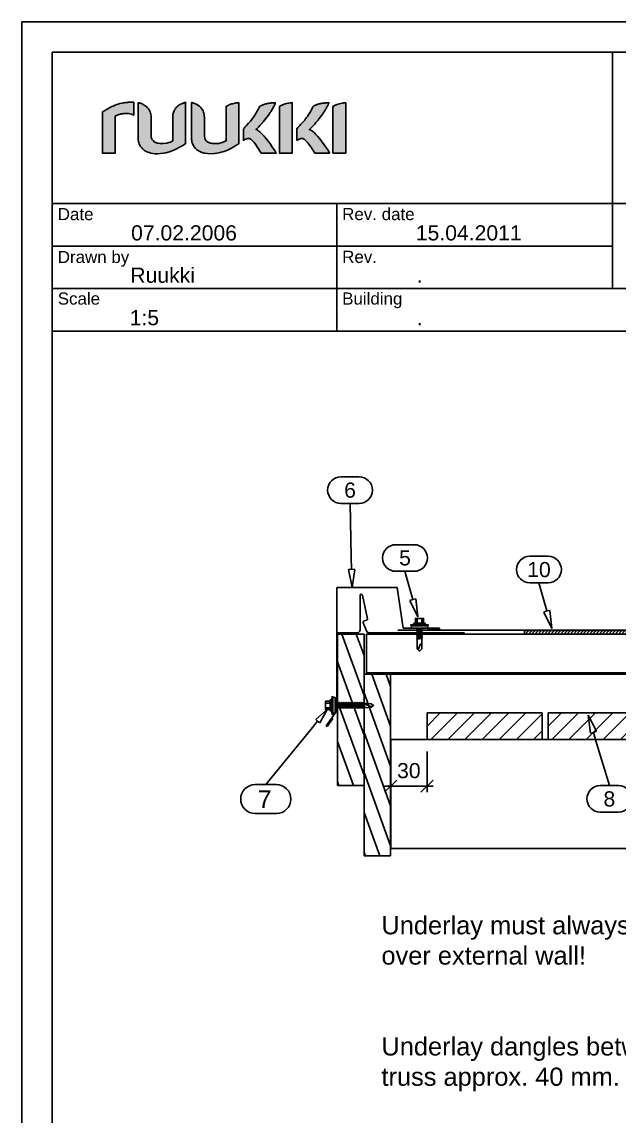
# Model space of a CAD drawing. Extents: x 2509 to 12199, y -2580 to 855.
# Drawn here: x 7144 to 7637, y -333 to 570 of the extents above; entities that cross this region are included whole.
import ezdxf
from ezdxf.enums import TextEntityAlignment as Align

# ---------------------------------------------------------------- set-up
doc = ezdxf.new("R2010")
doc.units = 0
doc.header["$LTSCALE"] = 50
doc.header["$PDSIZE"] = 50
doc.layers.add('RUUKKI', color=7, linetype='CONTINUOUS')
doc.styles.add('arial', font='ARIAL.TTF')

# ---------------------------------------------------------------- blocks, each defined once
blk = doc.blocks.new('A$C2863589B')
at = {"layer": 'RUUKKI', "color": 2}
for p, q in [((-374, 34), (-374, 12)), ((-279, 34), (-374, 34)), ((-279, 12), (-279, 34)), ((-374, 12), (-279, 12))]:
    blk.add_line(p, q, dxfattribs=at)
at = {"layer": 'RUUKKI', "color": 1}
for p, q in [((-374, 23.1), (-363.1, 34)), ((-370.96, 12), (-348.96, 34)), ((-356.82, 12), (-334.82, 34)), ((-342.68, 12), (-320.68, 34)), ((-328.54, 12), (-306.54, 34)), ((-314.39, 12), (-292.39, 34)), ((-300.25, 12), (-279, 33.25)), ((-286.11, 12), (-279, 19.11))]:
    blk.add_line(p, q, dxfattribs=at)
blk = doc.blocks.new('A$C50F448DC')
at = {"layer": 'RUUKKI', "color": 2}
for p, q in [((-394.52, 200.59), (-394.52, 350.59)), ((-394.52, 350.59), (-372.52, 350.59)), ((-372.52, 350.59), (-372.52, 200.59)), ((-372.52, 200.59), (-394.52, 200.59))]:
    blk.add_line(p, q, dxfattribs=at)
at = {"layer": 'RUUKKI', "color": 1}
for p, q in [((-372.52, 307.61), (-388.16, 350.59)), ((-372.52, 340.51), (-376.19, 350.59)), ((-372.52, 274.72), (-394.52, 335.17)), ((-372.52, 241.83), (-394.52, 302.27)), ((-372.52, 208.94), (-394.52, 269.38)), ((-381.45, 200.59), (-394.52, 236.49)), ((-393.42, 200.59), (-394.52, 203.6))]:
    blk.add_line(p, q, dxfattribs=at)
blk = doc.blocks.new('A$C1FF12DC2')
at = {"layer": 'RUUKKI', "color": 2}
for p, q in [((-22, 98), (-22, 223)), ((-22, 223), (0, 223)), ((0, 223), (0, 98)), ((0, 98), (-22, 98))]:
    blk.add_line(p, q, dxfattribs=at)
at = {"layer": 'RUUKKI', "color": 1}
for p, q in [((0, 172.49), (-18.39, 223)), ((0, 205.38), (-6.41, 223)), ((0, 139.59), (-22, 200.04)), ((0, 106.7), (-22, 167.14)), ((-8.81, 98), (-22, 134.25)), ((-20.78, 98), (-22, 101.36))]:
    blk.add_line(p, q, dxfattribs=at)
blk = doc.blocks.new('A$C33C103BB')
at = {"layer": 'RUUKKI', "color": 1}
for p, q in [((-49.14, 169.72), (-48.37, 175.05)), ((-49.9, 169.72), (-53.71, 169.72)), ((-49.9, 165.91), (-53.71, 165.91)), ((-48.37, 160.58), (-49.14, 165.91)), ((-45.55, 169.72), (-45.71, 169.72)), ((-45.02, 165.91), (-45.71, 165.91)), ((-43.5, 165.91), (-44.26, 165.91)), ((-41.97, 165.91), (-42.74, 165.91)), ((-40.45, 165.91), (-41.21, 165.91)), ((-38.93, 165.91), (-39.69, 165.91)), ((-35.88, 165.91), (-36.64, 165.91)), ((-34.35, 165.91), (-35.12, 165.91)), ((-24.22, 169.72), (-24.98, 169.72)), ((-23.69, 165.91), (-24.45, 165.91))]:
    blk.add_line(p, q, dxfattribs=at)
for points in [[(-49.14, 163.24), (-49.9, 163.24), (-49.9, 172.39), (-49.14, 172.39)], [(-47.61, 160.58), (-48.37, 160.58), (-48.37, 175.05), (-47.61, 175.05)], [(-45.71, 161.34), (-47.61, 161.34), (-47.61, 174.29), (-45.71, 174.29)], [(-49.9, 164.39), (-53.71, 164.39), (-53.71, 171.24), (-49.9, 171.24)], [(-44.56, 165.45), (-45.02, 165.91), (-45.55, 169.72), (-45.25, 170.25), (-44.79, 169.72), (-44.26, 165.91)], [(-43.04, 165.45), (-43.5, 165.91), (-44.03, 169.72), (-43.73, 170.25), (-43.27, 169.72), (-42.74, 165.91)], [(-41.52, 165.45), (-41.97, 165.91), (-42.51, 169.72), (-42.2, 170.25), (-41.74, 169.72), (-41.21, 165.91)], [(-39.99, 165.45), (-40.45, 165.91), (-40.98, 169.72), (-40.68, 170.25), (-40.22, 169.72), (-39.69, 165.91)], [(-38.47, 165.45), (-38.93, 165.91), (-39.46, 169.72), (-39.15, 170.25), (-38.7, 169.72), (-38.16, 165.91)], [(-36.94, 165.45), (-37.4, 165.91), (-37.94, 169.72), (-37.63, 170.25), (-37.17, 169.72), (-36.64, 165.91)], [(-35.42, 165.45), (-35.88, 165.91), (-36.41, 169.72), (-36.11, 170.25), (-35.65, 169.72), (-35.12, 165.91)], [(-33.9, 165.45), (-34.35, 165.91), (-34.89, 169.72), (-34.58, 170.25), (-34.13, 169.72), (-33.59, 165.91)], [(-32.37, 165.45), (-32.83, 165.91), (-33.36, 169.72), (-33.06, 170.25), (-32.6, 169.72), (-32.07, 165.91)], [(-30.85, 165.45), (-31.31, 165.91), (-31.84, 169.72), (-31.54, 170.25), (-31.08, 169.72), (-30.54, 165.91)], [(-29.33, 165.45), (-29.78, 165.91), (-30.32, 169.72), (-30.01, 170.25), (-29.55, 169.72), (-29.02, 165.91)], [(-27.8, 165.45), (-28.26, 165.91), (-28.79, 169.72), (-28.49, 170.25), (-28.03, 169.72), (-27.5, 165.91)], [(-26.28, 165.45), (-26.74, 165.91), (-27.27, 169.72), (-26.96, 170.25), (-26.51, 169.72), (-25.97, 165.91)], [(-24.75, 165.45), (-25.21, 165.91), (-25.74, 169.72), (-25.44, 170.25), (-24.98, 169.72), (-24.45, 165.91)], [(-23.23, 165.45), (-23.69, 165.91), (-24.22, 169.72), (-23.92, 170.25), (-23.46, 169.72), (-22.93, 165.91)], [(-21.71, 165.45), (-22.16, 165.91), (-22.7, 169.72), (-22.39, 170.25), (-21.94, 169.72), (-21.4, 165.91)]]:
    blk.add_lwpolyline(points, close=True, dxfattribs=at)
for points in [[(-44.03, 169.72), (-44.79, 169.72)], [(-42.51, 169.72), (-43.27, 169.72)], [(-40.98, 169.72), (-41.74, 169.72)], [(-39.46, 169.72), (-40.22, 169.72)], [(-37.94, 169.72), (-38.7, 169.72)], [(-38.16, 165.91), (-37.4, 165.91)], [(-36.41, 169.72), (-37.17, 169.72)], [(-34.89, 169.72), (-35.65, 169.72)], [(-33.36, 169.72), (-34.13, 169.72)], [(-33.59, 165.91), (-32.83, 165.91)], [(-31.84, 169.72), (-32.6, 169.72)], [(-32.07, 165.91), (-31.31, 165.91)], [(-30.32, 169.72), (-31.08, 169.72)], [(-30.54, 165.91), (-29.78, 165.91)], [(-28.79, 169.72), (-29.55, 169.72)], [(-29.02, 165.91), (-28.26, 165.91)], [(-27.27, 169.72), (-28.03, 169.72)], [(-27.5, 165.91), (-26.74, 165.91)], [(-25.74, 169.72), (-26.51, 169.72)], [(-25.97, 165.91), (-25.21, 165.91)], [(-22.7, 169.72), (-23.46, 169.72)], [(-22.93, 165.91), (-22.16, 165.91)], [(-21.4, 165.91), (-16.04, 166.41), (-14.14, 167.82), (-16.04, 169.22), (-21.94, 169.72)], [(-18.71, 169.45), (-20.61, 169.07), (-19.7, 168), (-15.74, 167.05), (-15.94, 166.51)]]:
    blk.add_lwpolyline(points, dxfattribs=at)
blk = doc.blocks.new('A$C4716301C')
at = {"layer": 'RUUKKI', "color": 6}
for p, q in [((0, -32), (0, -65.5)), ((-35, -65.5), (-25, -55.5)), ((-35, -60.5), (5, -60.5)), ((-5, -65.5), (5, -55.5))]:
    blk.add_line(p, q, dxfattribs=at)
blk = doc.blocks.new('ruukki_dwg')
at = {"layer": 'RUUKKI'}
for points in [[(-27.9, 99.7), (-27.9, 57.3), (-14.6, 57.3), (-14.6, 95.4), (-14, 95.7), (-13.7, 95.9), (-13.4, 96), (-13.1, 96.2), (-12.8, 96.3), (-12.5, 96.4), (-12.1, 96.6), (-11.5, 96.8), (-11.1, 96.9), (-10.8, 97), (-10.4, 97.1), (-10.1, 97.2), (-9.8, 97.3), (-9.1, 97.5), (-8.4, 97.6), (-7.4, 97.8), (-6.7, 97.9), (-5.8, 98.1), (-4.9, 98.1), (-3.3, 98.1), (-1.1, 98), (0.3, 97.8), (2.3, 97.3), (3.8, 96.6), (4.2, 96.4), (4.3, 96.4), (4.4, 96.4), (4.4, 96.4), (4.4, 109.6), (4.2, 109.7), (3.9, 109.7), (3.7, 109.7), (2.4, 109.7), (1.3, 109.7), (0.1, 109.7), (-1, 109.6), (-2.1, 109.5), (-3.6, 109.4), (-5.1, 109.2), (-6.5, 109), (-7.8, 108.8), (-9.9, 108.3), (-11.5, 107.8), (-13, 107.3), (-14.2, 106.9), (-15.4, 106.4), (-16.9, 105.7), (-18.1, 105.2), (-19.4, 104.5), (-23, 102.6), (-25.5, 101.1), (-26.5, 100.5), (-27.3, 100), (-27.6, 99.9), (-27.9, 99.7)], [(9.1, 109.3), (9.1, 72.2), (9.1, 70.8), (9.3, 69.4), (9.6, 68.1), (10, 66.9), (10.3, 66.1), (10.7, 65.4), (11.1, 64.6), (11.8, 63.6), (12.3, 63), (13.4, 61.8), (14.3, 61), (15.6, 60.1), (16.6, 59.4), (18.1, 58.7), (18.9, 58.3), (20.4, 57.8), (22.1, 57.3), (24.2, 56.9), (26.3, 56.7), (29.3, 56.7), (32, 56.9), (35, 57.2), (37.3, 57.6), (41.4, 58.6), (45.8, 60.2), (49.1, 61.9), (51.7, 63.3), (53, 64), (54.8, 65.1), (56, 65.8), (56.9, 66.4), (57.6, 66.9), (57.8, 67), (57.8, 88.2), (57.8, 109.5), (57.1, 109.3), (56.5, 109.1), (55.8, 108.9), (55.5, 108.8), (54.8, 108.6), (53.9, 108.2), (52.7, 107.7), (51.6, 107), (50.5, 106.3), (49.9, 105.9), (49.2, 105.2), (48.7, 104.8), (48.1, 104.1), (47.6, 103.6), (47.2, 103.1), (46.9, 102.5), (46.5, 102), (46.3, 101.7), (45.9, 100.8), (45.3, 99.2), (45, 98.2), (44.8, 97.1), (44.6, 96), (44.6, 95.3), (44.6, 94.5), (44.6, 69.8), (43.4, 69.2), (42.1, 68.7), (40.4, 68.1), (38.4, 67.6), (34.6, 67.1), (33.3, 67.1), (31.3, 67.2), (29.8, 67.4), (28.7, 67.6), (27.7, 67.9), (26.7, 68.3), (25.4, 69), (24.6, 69.8), (23.7, 70.9), (23.2, 71.7), (22.8, 72.7), (22.5, 73.7), (22.4, 74.3), (22.3, 74.9), (22.3, 75.6), (22.3, 76.2), (22.3, 76.6), (22.3, 94.3), (22.2, 95.5), (22, 97.3), (21.7, 98.4), (21.3, 99.7), (20.6, 101.2), (19.6, 102.9), (19, 103.7), (18.6, 104.1), (17.9, 104.9), (16.9, 105.7), (16.4, 106.1), (15.3, 106.8), (14.1, 107.5), (13.2, 107.9), (12.3, 108.3), (11.4, 108.7), (10.7, 108.9), (10.1, 109.1), (9.7, 109.1), (9.4, 109.2), (9.1, 109.3)], [(64, 109.5), (64, 72.2), (64, 71.3), (64.1, 70.3), (64.4, 68.5), (64.8, 67.3), (65.2, 66.1), (65.8, 65), (66.7, 63.6), (67.7, 62.4), (69.2, 61), (71.2, 59.6), (73.8, 58.3), (77, 57.3), (80.3, 56.8), (83.6, 56.7), (87.5, 56.9), (89.9, 57.2), (92.2, 57.6), (94.3, 58.1), (95.9, 58.5), (97.4, 59), (101, 60.4), (104.3, 62), (107.6, 63.8), (110.6, 65.7), (112.6, 67), (112.6, 109.2), (112.2, 109.2), (111.7, 109.1), (111.2, 109.1), (110.8, 109.1), (110.1, 109), (109.1, 108.8), (108.6, 108.7), (108.1, 108.6), (106.5, 108.2), (105.8, 108.1), (105.1, 107.9), (104.5, 107.7), (104.2, 107.6), (104, 107.5), (103.4, 107.3), (103.1, 107.2), (102.6, 107), (102.2, 106.8), (101.7, 106.6), (100.8, 106.1), (100.3, 105.8), (100, 105.6), (99.7, 105.5), (99.5, 105.3), (99.5, 69.8), (98.9, 69.5), (98, 69.1), (97.3, 68.8), (96.3, 68.4), (95.6, 68.2), (94.6, 67.9), (92.9, 67.5), (91.9, 67.3), (90.7, 67.2), (89.8, 67.1), (88.5, 67.1), (87.2, 67.1), (86.2, 67.2), (85.3, 67.3), (84.4, 67.4), (83.3, 67.7), (82.3, 68), (81.2, 68.5), (80.5, 68.9), (79.8, 69.4), (79.5, 69.7), (78.8, 70.4), (78.4, 71), (78, 71.9), (77.7, 72.6), (77.5, 73.2), (77.3, 74.3), (77.2, 75.2), (77.2, 76.2), (77.2, 76.5), (77.2, 94.5), (77.1, 95.3), (77, 96.8), (76.6, 98.5), (76.3, 99.5), (75.8, 100.8), (75.2, 102), (74.3, 103.3), (73.2, 104.6), (72, 105.7), (70.5, 106.8), (69, 107.7), (67.8, 108.2), (66.6, 108.7), (66, 108.9), (65.3, 109.1), (64.3, 109.4), (64, 109.5)], [(117.3, 82.4), (118, 83.1), (119.1, 84.2), (119.7, 84.9), (120.6, 85.9), (122.5, 88), (124.5, 90.3), (126.3, 92.5), (128, 94.7), (130.5, 98.7), (132, 101.2), (132.9, 103), (133.5, 104.2), (134, 105.3), (134.3, 105.5), (134.8, 105.8), (135.3, 106), (135.9, 106.4), (136.4, 106.6), (137, 106.8), (137.6, 107.1), (138.3, 107.4), (138.7, 107.5), (139, 107.6), (139.5, 107.7), (139.9, 107.9), (140.3, 108), (140.8, 108.1), (141.2, 108.2), (141.7, 108.3), (142.7, 108.5), (143.4, 108.7), (144.2, 108.8), (144.9, 108.8), (145.6, 108.9), (146.3, 109), (148.5, 109.1), (149.8, 109.2), (150.1, 109.2), (150.3, 109.2), (150.3, 109), (150.2, 108.8), (150, 108.3), (149.6, 107.4), (149.3, 106.7), (149, 106), (148.8, 105.7), (147.6, 103.4), (146.8, 101.9), (145.8, 100.3), (145, 99), (143.9, 97.4), (143.1, 96.4), (141.9, 94.7), (139.2, 91.3), (138.1, 89.9), (137.4, 89.1), (136.4, 87.9), (134.3, 85.6), (133.2, 84.5), (132.2, 83.5), (130.8, 82.1), (130.2, 81.6), (130.6, 81.5), (131.4, 81.2), (131.7, 81), (132.4, 80.6), (133.4, 79.9), (134.2, 79.3), (134.4, 79.1), (135.6, 78), (136.6, 76.9), (138.7, 74.6), (140.3, 72.8), (142.9, 69.7), (144.8, 67.1), (146.8, 64.2), (149.1, 60.8), (149.4, 60.4), (150, 59.3), (150.4, 58.6), (150.9, 57.8), (151, 57.5), (151.1, 57.3), (135.7, 57.3), (134.4, 59.4), (132.9, 61.8), (132, 63.2), (129.7, 66.4), (128.3, 68.2), (126.8, 69.9), (125.7, 71), (124.9, 71.6), (124.4, 71.9), (124.1, 72), (123.9, 72.1), (123.8, 72.2), (123.5, 72.2), (123.2, 72.3), (123, 72.3), (122.8, 72.3), (122.6, 72.3), (122.1, 72.3), (121.9, 72.3), (121.6, 72.2), (121.1, 72.1), (120.8, 72), (120.5, 72), (120.4, 71.9), (120.1, 71.8), (119.8, 71.7), (119.6, 71.6), (119.3, 71.5), (119, 71.3), (118.8, 71.2), (118.5, 71), (118.3, 70.9), (117.8, 70.6), (117.8, 70.6), (117.7, 70.5), (117.5, 70.5), (117.3, 70.3), (117.3, 82.4)], [(154.5, 105.3), (155, 105.6), (155.6, 106), (156.2, 106.3), (156.8, 106.6), (157.2, 106.8), (158.7, 107.4), (159.6, 107.7), (160.5, 108), (161.9, 108.3), (163.1, 108.6), (164.2, 108.8), (165.4, 109), (166.6, 109.1), (167.1, 109.1), (167.7, 109.2), (167.7, 57.3), (154.5, 57.3), (154.5, 105.3)], [(172.4, 82.4), (173.8, 83.9), (175.4, 85.6), (176.3, 86.7), (177.5, 88), (178.6, 89.1), (179.6, 90.3), (180.5, 91.4), (181.3, 92.5), (182.1, 93.5), (182.7, 94.3), (183.2, 95), (184.8, 97.4), (186, 99.3), (187, 101.2), (188.3, 103.6), (188.8, 104.8), (189.1, 105.3), (189.2, 105.4), (189.5, 105.6), (189.7, 105.7), (190, 105.9), (190.5, 106.2), (191.2, 106.5), (191.7, 106.7), (192.3, 107), (193, 107.2), (193.7, 107.5), (194.5, 107.7), (194.9, 107.9), (195.4, 108), (195.8, 108.1), (196.3, 108.2), (196.8, 108.3), (197.8, 108.5), (198.5, 108.7), (199.6, 108.8), (200.3, 108.9), (201, 108.9), (201.4, 109), (202.4, 109), (203.6, 109.1), (204, 109.1), (204.8, 109.2), (205.2, 109.2), (205.4, 109.2), (205.3, 109), (205.3, 109), (205.2, 108.8), (205.1, 108.5), (205, 108.3), (204.9, 108), (204.8, 107.7), (204.7, 107.4), (204.5, 107.1), (204.4, 106.7), (204.2, 106.4), (203.7, 105.3), (203.5, 104.9), (203.3, 104.5), (203.1, 104.1), (203, 103.9), (202.8, 103.6), (202.4, 102.8), (202, 102.2), (201.3, 101), (200, 99), (199.2, 97.8), (198.2, 96.4), (196.9, 94.7), (195.5, 92.8), (194.3, 91.3), (193.1, 89.9), (192.1, 88.7), (190.8, 87.2), (188.8, 85.1), (187.8, 84), (186.3, 82.6), (185.8, 82.1), (185.3, 81.6), (186, 81.4), (186.6, 81.1), (187, 81), (187.5, 80.6), (188, 80.2), (188.6, 79.8), (189.2, 79.3), (190.1, 78.4), (192.1, 76.5), (193.8, 74.6), (196.1, 71.9), (197.9, 69.7), (200.7, 65.8), (202.4, 63.5), (204.2, 60.8), (205.3, 58.9), (206.2, 57.3), (190.8, 57.3), (189.9, 58.8), (188.5, 61), (187.4, 62.7), (185.8, 65.1), (184.4, 66.9), (183.4, 68.2), (182.4, 69.3), (181.3, 70.4), (180.4, 71.3), (179.8, 71.8), (179.2, 72), (178.6, 72.2), (178, 72.3), (177.6, 72.3), (176.9, 72.3), (176.4, 72.2), (175.7, 72), (175.1, 71.8), (174.7, 71.6), (174.1, 71.3), (173.5, 71), (173.1, 70.8), (172.7, 70.5), (172.4, 70.4), (172.4, 70.3), (172.4, 82.4)], [(209.6, 105.3), (210.1, 105.6), (210.7, 106), (211.3, 106.3), (211.9, 106.6), (212.8, 107), (213.8, 107.4), (214.7, 107.7), (216.3, 108.2), (217.6, 108.5), (219.3, 108.8), (220.5, 109), (221.5, 109.1), (222.4, 109.1), (222.8, 109.2), (222.8, 57.3), (209.6, 57.3), (209.6, 105.3)]]:
    blk.add_lwpolyline(points, dxfattribs=at)
blk = doc.blocks.new('A$C4DB63477')
at = {"layer": 'RUUKKI', "color": 7}
for p, q in [((-3.25, 7.48), (-3.25, 31.94)), ((-1.32, 32.14), (2.74, 12.56)), ((-0.63, 9.73), (0.19, 7.48)), ((1.99, 11.41), (0.09, 11.02)), ((-21.55, 1.18), (-5.48, 1.18)), ((-3.25, 3.41), (-3.25, 7.48)), ((0.19, 7.48), (1.95, 2.64)), ((4.05, 1.18), (83.05, 1.18))]:
    blk.add_line(p, q, dxfattribs=at)
for centre, radius, start, end in [((-2.27, 31.94), 0.971, 11.7258, 180), ((0.29, 10.07), 0.971, 101.81119, 200), ((1.79, 12.36), 0.971, 281.81119, 11.7258), ((-5.48, 3.41), 2.23, 270, 0), ((4.05, 3.41), 2.23, 200, 270)]:
    blk.add_arc(centre, radius, start, end, dxfattribs=at)
blk = doc.blocks.new('A$C2E8657DE')
at = {"layer": 'RUUKKI', "color": 3}
for p, q in [((49.55, 37.46), (-0.45, 37.46)), ((-0.45, 37.46), (-0.45, -64.54)), ((54.52, 3.82), (49.55, 37.46)), ((84.52, 3.82), (54.52, 3.82)), ((74.52, 2.82), (84.52, 2.82)), ((84.52, 2.82), (84.52, 3.82)), ((-0.45, -64.54), (-9.05, -76.83)), ((-8.23, -77.4), (-3.64, -70.85)), ((-9.05, -76.83), (-8.23, -77.4))]:
    blk.add_line(p, q, dxfattribs=at)
blk = doc.blocks.new('A$C0D55383A')
at = {"layer": 'RUUKKI'}
for p, q in [((416.37, 5.85), (416.37, 34.45)), ((417.2, 35.28), (423.87, 35.28)), ((424.7, 34.47), (425.37, 11.49)), ((424.77, 10.83), (421.58, 10.71)), ((27.98, 3.28), (105.96, 3.28)), ((105.96, 3.28), (264.29, 3.28)), ((264.29, 3.28), (327.11, 3.28)), ((327.11, 3.28), (354.56, 3.28)), ((354.56, 3.28), (413.8, 3.28)), ((420.76, 8.54), (422.87, 6.53))]:
    blk.add_line(p, q, dxfattribs=at)
for centre, radius, start, end in [((417.2, 34.45), 0.825, 90, 180), ((423.87, 34.45), 0.825, 1.33902, 90), ((421.63, 9.45), 1.26, 92.27654, 226.33902), ((424.74, 11.46), 0.631, 272.27654, 1.94873), ((413.8, 5.85), 2.57, 270, 360)]:
    blk.add_arc(centre, radius, start, end, dxfattribs=at)
blk = doc.blocks.new('A$C0C927DE5')
at = {"layer": 'RUUKKI', "color": 1}
for p, q in [((18.09, 5.91), (18.09, 9.72)), ((21.9, 5.91), (21.9, 9.72)), ((12.75, 4.39), (18.09, 5.15)), ((18.09, 1.04), (18.09, 1.72)), ((18.09, -0.49), (18.09, 0.28)), ((21.9, 5.15), (27.23, 4.39)), ((21.9, 1.57), (21.9, 1.72)), ((21.9, 0.05), (21.9, 0.81)), ((18.09, -2.01), (18.09, -1.25)), ((18.09, -3.53), (18.09, -2.77)), ((18.09, -5.06), (18.09, -4.3)), ((18.09, -6.58), (18.09, -5.82)), ((21.9, -1.48), (21.9, -0.71)), ((21.9, -3), (21.9, -2.24)), ((21.9, -4.52), (21.9, -3.76)), ((21.9, -6.05), (21.9, -5.29))]:
    blk.add_line(p, q, dxfattribs=at)
for points in [[(16.56, 5.91), (16.56, 9.72), (23.42, 9.72), (23.42, 5.91)], [(12.75, 3.63), (12.75, 4.39), (27.23, 4.39), (27.23, 3.63)], [(13.51, 1.72), (13.51, 3.63), (26.47, 3.63), (26.47, 1.72)], [(15.42, 5.15), (15.42, 5.91), (24.56, 5.91), (24.56, 5.15)], [(17.63, 0.58), (18.09, 1.04), (21.9, 1.57), (22.43, 1.27), (21.9, 0.81), (18.09, 0.28)], [(17.63, -0.94), (18.09, -0.49), (21.9, 0.05), (22.43, -0.26), (21.9, -0.71), (18.09, -1.25)], [(17.63, -2.47), (18.09, -2.01), (21.9, -1.48), (22.43, -1.78), (21.9, -2.24), (18.09, -2.77)], [(17.63, -3.99), (18.09, -3.53), (21.9, -3), (22.43, -3.31), (21.9, -3.76), (18.09, -4.3)], [(17.63, -5.51), (18.09, -5.06), (21.9, -4.52), (22.43, -4.83), (21.9, -5.29), (18.09, -5.82)], [(17.63, -7.04), (18.09, -6.58), (21.9, -6.05), (22.43, -6.35), (21.9, -6.81), (18.09, -7.34)]]:
    blk.add_lwpolyline(points, close=True, dxfattribs=at)
for points in [[(18.09, -6.46), (18.09, -6.58)], [(18.09, -7.34), (18.09, -15.37), (19.99, -17.28), (21.9, -15.37), (21.9, -6.81)], [(21.9, -6.05), (21.9, -5.92)], [(21.9, -12.71), (21.51, -10.8), (20.45, -11.72), (19.23, -15.68), (18.18, -15.47)]]:
    blk.add_lwpolyline(points, dxfattribs=at)
blk = doc.blocks.new('A$C784A639F')
at = {"layer": 'RUUKKI', "color": 1}
for p, q in [((-161.57, -1.12), (-160.65, -0.2)), ((-66.57, -0.2), (-161.57, -0.2)), ((-161.57, -0.2), (-161.57, -3.2)), ((-161.57, -3.2), (-66.57, -3.2)), ((-161, -3.2), (-158, -0.2)), ((-158.35, -3.2), (-155.35, -0.2)), ((-155.7, -3.2), (-152.7, -0.2)), ((-153.05, -3.2), (-150.05, -0.2)), ((-150.39, -3.2), (-147.39, -0.2)), ((-147.74, -3.2), (-144.74, -0.2)), ((-145.09, -3.2), (-142.09, -0.2)), ((-142.44, -3.2), (-139.44, -0.2)), ((-139.79, -3.2), (-136.79, -0.2)), ((-137.14, -3.2), (-134.14, -0.2)), ((-134.48, -3.2), (-131.48, -0.2)), ((-131.83, -3.2), (-128.83, -0.2)), ((-129.18, -3.2), (-126.18, -0.2)), ((-126.53, -3.2), (-123.53, -0.2)), ((-123.88, -3.2), (-120.88, -0.2)), ((-121.23, -3.2), (-118.23, -0.2)), ((-118.57, -3.2), (-115.57, -0.2)), ((-115.92, -3.2), (-112.92, -0.2)), ((-113.27, -3.2), (-110.27, -0.2)), ((-110.62, -3.2), (-107.62, -0.2)), ((-107.97, -3.2), (-104.97, -0.2)), ((-105.32, -3.2), (-102.32, -0.2)), ((-102.66, -3.2), (-99.66, -0.2)), ((-100.01, -3.2), (-97.01, -0.2)), ((-97.36, -3.2), (-94.36, -0.2)), ((-94.71, -3.2), (-91.71, -0.2)), ((-92.06, -3.2), (-89.06, -0.2)), ((-89.41, -3.2), (-86.41, -0.2)), ((-86.75, -3.2), (-83.75, -0.2)), ((-84.1, -3.2), (-81.1, -0.2)), ((-81.45, -3.2), (-78.45, -0.2)), ((-78.8, -3.2), (-75.8, -0.2)), ((-76.15, -3.2), (-73.15, -0.2)), ((-73.5, -3.2), (-70.5, -0.2)), ((-70.84, -3.2), (-67.84, -0.2)), ((-68.19, -3.2), (-66.57, -1.58)), ((-66.57, -3.2), (-66.57, -0.2))]:
    blk.add_line(p, q, dxfattribs=at)

msp = doc.modelspace()

# ---------------------------------------------------------------- hatches: boundary and pattern name
at = {"layer": 'RUUKKI'}
h = msp.add_hatch(color=256, dxfattribs=at)
h.paths.add_polyline_path([(7210.48, 495.65), (7210.48, 461.67), (7221.08, 461.67), (7221.08, 492.24), (7221.55, 492.49), (7221.8, 492.6), (7222.05, 492.71), (7222.3, 492.83), (7222.56, 492.94), (7222.82, 493.04), (7223.09, 493.14), (7223.61, 493.34), (7223.89, 493.43), (7224.17, 493.52), (7224.44, 493.59), (7224.71, 493.67), (7224.98, 493.75), (7225.54, 493.89), (7226.09, 494.02), (7226.9, 494.17), (7227.42, 494.25), (7228.18, 494.35), (7228.89, 494.4), (7230.14, 494.41), (7231.9, 494.32), (7233.03, 494.18), (7234.66, 493.76), (7235.89, 493.21), (7236.21, 493.02), (7236.29, 492.99), (7236.34, 492.99), (7236.36, 493.02), (7236.36, 503.62), (7236.16, 503.64), (7235.96, 503.66), (7235.76, 503.67), (7234.76, 503.67), (7233.82, 503.67), (7232.91, 503.65), (7232.02, 503.6), (7231.16, 503.55), (7229.93, 503.44), (7228.75, 503.3), (7227.62, 503.13), (7226.55, 502.92), (7224.87, 502.53), (7223.59, 502.16), (7222.37, 501.75), (7221.44, 501.41), (7220.48, 501.03), (7219.24, 500.5), (7218.33, 500.08), (7217.23, 499.51), (7214.37, 497.97), (7212.35, 496.8), (7211.53, 496.32), (7210.9, 495.93), (7210.69, 495.79)])
h.paths.add_polyline_path([(7240.08, 503.35), (7240.08, 473.65), (7240.13, 472.49), (7240.26, 471.39), (7240.51, 470.35), (7240.82, 469.36), (7241.08, 468.73), (7241.37, 468.14), (7241.69, 467.56), (7242.25, 466.75), (7242.64, 466.24), (7243.52, 465.3), (7244.24, 464.65), (7245.29, 463.89), (7246.13, 463.37), (7247.31, 462.78), (7247.92, 462.51), (7249.19, 462.06), (7250.49, 461.7), (7252.16, 461.39), (7253.86, 461.23), (7256.29, 461.23), (7258.48, 461.34), (7260.88, 461.6), (7262.71, 461.9), (7265.99, 462.75), (7269.47, 464.05), (7272.15, 465.34), (7274.23, 466.46), (7275.29, 467.06), (7276.71, 467.9), (7277.7, 468.53), (7278.39, 468.97), (7278.94, 469.35), (7279.11, 469.47), (7279.11, 486.47), (7279.11, 503.48), (7278.58, 503.35), (7278.06, 503.22), (7277.53, 503.05), (7277.27, 502.97), (7276.76, 502.79), (7276.01, 502.5), (7275.05, 502.04), (7274.12, 501.51), (7273.25, 500.93), (7272.83, 500.61), (7272.24, 500.11), (7271.86, 499.75), (7271.32, 499.18), (7270.98, 498.78), (7270.66, 498.37), (7270.37, 497.94), (7270.08, 497.49), (7269.95, 497.26), (7269.58, 496.55), (7269.09, 495.28), (7268.86, 494.46), (7268.68, 493.62), (7268.57, 492.73), (7268.53, 492.12), (7268.51, 491.5), (7268.51, 471.69), (7267.57, 471.21), (7266.53, 470.78), (7265.19, 470.33), (7263.55, 469.91), (7260.51, 469.52), (7259.46, 469.52), (7257.89, 469.6), (7256.69, 469.76), (7255.79, 469.94), (7254.98, 470.18), (7254.21, 470.48), (7253.2, 471.06), (7252.49, 471.67), (7251.77, 472.55), (7251.39, 473.24), (7251.08, 474.01), (7250.86, 474.86), (7250.77, 475.31), (7250.71, 475.8), (7250.67, 476.31), (7250.65, 476.85), (7250.64, 477.12), (7250.64, 491.34), (7250.61, 492.28), (7250.42, 493.75), (7250.23, 494.58), (7249.89, 495.64), (7249.35, 496.87), (7248.51, 498.23), (7248.02, 498.84), (7247.68, 499.23), (7247.14, 499.79), (7246.35, 500.47), (7245.93, 500.79), (7245.06, 501.39), (7244.14, 501.91), (7243.42, 502.26), (7242.68, 502.58), (7241.92, 502.85), (7241.4, 503.01), (7240.87, 503.16), (7240.61, 503.23), (7240.35, 503.29)])
h.paths.add_polyline_path([(7284.08, 503.48), (7284.08, 473.65), (7284.1, 472.86), (7284.17, 472.11), (7284.42, 470.69), (7284.71, 469.68), (7285.08, 468.73), (7285.53, 467.85), (7286.24, 466.75), (7287.07, 465.76), (7288.24, 464.65), (7289.85, 463.54), (7291.92, 462.51), (7294.49, 461.7), (7297.18, 461.28), (7299.83, 461.21), (7302.9, 461.37), (7304.89, 461.6), (7306.71, 461.9), (7308.41, 462.29), (7309.68, 462.65), (7310.9, 463.05), (7313.76, 464.16), (7316.43, 465.48), (7319.05, 466.91), (7321.45, 468.37), (7323.08, 469.47), (7323.08, 503.24), (7322.7, 503.24), (7322.34, 503.22), (7321.89, 503.19), (7321.64, 503.16), (7321.02, 503.08), (7320.28, 502.97), (7319.85, 502.88), (7319.42, 502.8), (7318.13, 502.51), (7317.59, 502.37), (7317.07, 502.23), (7316.58, 502.07), (7316.35, 502), (7316.12, 501.92), (7315.68, 501.76), (7315.46, 501.68), (7315.06, 501.53), (7314.68, 501.36), (7314.32, 501.19), (7313.56, 500.8), (7313.17, 500.57), (7312.93, 500.42), (7312.72, 500.29), (7312.52, 500.15), (7312.52, 471.69), (7312.05, 471.44), (7311.31, 471.1), (7310.8, 470.89), (7310, 470.59), (7309.46, 470.41), (7308.64, 470.18), (7307.29, 469.86), (7306.48, 469.72), (7305.46, 469.59), (7304.74, 469.52), (7303.73, 469.52), (7302.66, 469.55), (7301.9, 469.6), (7301.16, 469.68), (7300.46, 469.79), (7299.59, 469.99), (7298.78, 470.24), (7297.87, 470.65), (7297.36, 470.94), (7296.76, 471.4), (7296.49, 471.65), (7295.99, 472.22), (7295.66, 472.7), (7295.3, 473.39), (7295.08, 473.98), (7294.96, 474.39), (7294.78, 475.29), (7294.69, 476.02), (7294.65, 476.82), (7294.65, 477.09), (7294.65, 491.5), (7294.63, 492.12), (7294.53, 493.32), (7294.23, 494.74), (7293.99, 495.54), (7293.59, 496.55), (7293.09, 497.49), (7292.35, 498.57), (7291.51, 499.56), (7290.55, 500.44), (7289.28, 501.37), (7288.14, 502.04), (7287.17, 502.5), (7286.17, 502.88), (7285.66, 503.05), (7285.14, 503.22), (7284.35, 503.42)])
h.paths.add_polyline_path([(7326.83, 481.8), (7327.37, 482.32), (7328.23, 483.25), (7328.72, 483.78), (7329.48, 484.62), (7330.96, 486.25), (7332.59, 488.14), (7334, 489.89), (7335.37, 491.68), (7337.42, 494.83), (7338.58, 496.88), (7339.34, 498.34), (7339.8, 499.27), (7340.23, 500.15), (7340.47, 500.31), (7340.81, 500.53), (7341.21, 500.75), (7341.71, 501.01), (7342.11, 501.19), (7342.57, 501.39), (7343.08, 501.59), (7343.64, 501.8), (7343.94, 501.9), (7344.23, 502), (7344.57, 502.1), (7344.9, 502.2), (7345.26, 502.3), (7345.62, 502.4), (7346, 502.49), (7346.38, 502.58), (7347.2, 502.74), (7347.76, 502.83), (7348.33, 502.92), (7348.92, 502.99), (7349.5, 503.04), (7350.07, 503.09), (7351.83, 503.2), (7352.85, 503.24), (7353.1, 503.24), (7353.28, 503.24), (7353.22, 503.08), (7353.17, 502.92), (7353.02, 502.54), (7352.71, 501.82), (7352.46, 501.29), (7352.2, 500.72), (7352.06, 500.43), (7351.12, 498.61), (7350.45, 497.45), (7349.69, 496.16), (7348.98, 495.06), (7348.15, 493.86), (7347.52, 492.98), (7346.53, 491.65), (7344.38, 488.91), (7343.49, 487.81), (7342.92, 487.15), (7342.11, 486.22), (7340.42, 484.39), (7339.57, 483.5), (7338.78, 482.71), (7337.61, 481.58), (7337.17, 481.16), (7337.45, 481.09), (7338.11, 480.84), (7338.39, 480.7), (7338.95, 480.37), (7339.69, 479.83), (7340.34, 479.29), (7340.51, 479.13), (7341.45, 478.25), (7342.28, 477.41), (7344, 475.58), (7345.27, 474.12), (7347.3, 471.59), (7348.85, 469.5), (7350.45, 467.23), (7352.31, 464.47), (7352.52, 464.14), (7353.04, 463.27), (7353.34, 462.75), (7353.71, 462.07), (7353.81, 461.87), (7353.92, 461.67), (7341.56, 461.67), (7340.51, 463.4), (7339.32, 465.3), (7338.6, 466.39), (7336.75, 469.01), (7335.66, 470.4), (7334.44, 471.74), (7333.55, 472.62), (7332.93, 473.15), (7332.49, 473.42), (7332.29, 473.49), (7332.1, 473.56), (7332, 473.6), (7331.79, 473.64), (7331.57, 473.67), (7331.36, 473.69), (7331.25, 473.69), (7331.03, 473.69), (7330.7, 473.68), (7330.48, 473.67), (7330.27, 473.64), (7329.84, 473.56), (7329.63, 473.5), (7329.4, 473.43), (7329.28, 473.39), (7329.04, 473.3), (7328.8, 473.2), (7328.68, 473.14), (7328.44, 473.03), (7328.21, 472.92), (7327.99, 472.8), (7327.78, 472.68), (7327.59, 472.57), (7327.25, 472.37), (7327.1, 472.28), (7327, 472.23), (7326.83, 472.11)])
h.paths.add_polyline_path([(7356.63, 500.15), (7357.03, 500.42), (7357.53, 500.72), (7357.96, 500.95), (7358.45, 501.19), (7358.79, 501.36), (7360.01, 501.84), (7360.7, 502.07), (7361.44, 502.3), (7362.52, 502.58), (7363.52, 502.8), (7364.36, 502.95), (7365.37, 503.1), (7366.36, 503.19), (7366.73, 503.21), (7367.2, 503.24), (7367.2, 461.67), (7356.63, 461.67)])
h.paths.add_polyline_path([(7370.96, 481.8), (7372.11, 482.99), (7373.35, 484.34), (7374.13, 485.21), (7375.08, 486.25), (7375.91, 487.2), (7376.71, 488.14), (7377.45, 489.04), (7378.12, 489.89), (7378.72, 490.67), (7379.24, 491.36), (7379.66, 491.93), (7380.9, 493.78), (7381.85, 495.35), (7382.7, 496.88), (7383.7, 498.8), (7384.14, 499.71), (7384.35, 500.15), (7384.44, 500.22), (7384.71, 500.4), (7384.82, 500.47), (7385.05, 500.6), (7385.48, 500.83), (7386.04, 501.1), (7386.47, 501.29), (7386.94, 501.49), (7387.47, 501.7), (7388.05, 501.9), (7388.69, 502.1), (7389.02, 502.2), (7389.38, 502.3), (7389.73, 502.4), (7390.12, 502.49), (7390.5, 502.58), (7391.31, 502.74), (7391.88, 502.83), (7392.75, 502.95), (7393.33, 503.02), (7393.9, 503.06), (7394.18, 503.09), (7394.99, 503.15), (7395.95, 503.2), (7396.33, 503.22), (7396.97, 503.24), (7397.22, 503.24), (7397.4, 503.24), (7397.35, 503.08), (7397.29, 502.92), (7397.21, 502.73), (7397.13, 502.54), (7397.03, 502.31), (7396.93, 502.08), (7396.82, 501.82), (7396.71, 501.57), (7396.58, 501.29), (7396.45, 501.01), (7396.02, 500.13), (7395.88, 499.84), (7395.73, 499.53), (7395.59, 499.23), (7395.47, 499.02), (7395.35, 498.82), (7394.99, 498.16), (7394.72, 497.69), (7394.12, 496.68), (7393.09, 495.06), (7392.47, 494.16), (7391.63, 492.98), (7390.64, 491.65), (7389.45, 490.1), (7388.5, 488.91), (7387.6, 487.81), (7386.76, 486.83), (7385.72, 485.65), (7384.1, 483.95), (7383.28, 483.11), (7382.15, 481.99), (7381.72, 481.58), (7381.29, 481.16), (7381.83, 481.01), (7382.36, 480.77), (7382.64, 480.63), (7383.06, 480.37), (7383.49, 480.07), (7383.96, 479.7), (7384.45, 479.29), (7385.17, 478.63), (7386.76, 477.04), (7388.11, 475.58), (7389.98, 473.39), (7391.4, 471.59), (7393.68, 468.51), (7394.99, 466.61), (7396.43, 464.47), (7397.32, 463), (7398.04, 461.67), (7385.68, 461.67), (7384.98, 462.85), (7383.86, 464.63), (7382.95, 466.02), (7381.67, 467.9), (7380.59, 469.36), (7379.78, 470.4), (7378.99, 471.3), (7378.11, 472.2), (7377.39, 472.86), (7376.87, 473.28), (7376.42, 473.49), (7375.9, 473.64), (7375.47, 473.69), (7375.15, 473.69), (7374.6, 473.67), (7374.17, 473.6), (7373.64, 473.47), (7373.16, 473.3), (7372.8, 473.14), (7372.33, 472.92), (7371.89, 472.68), (7371.51, 472.46), (7371.22, 472.28), (7370.99, 472.14), (7370.96, 472.11)])
h.paths.add_polyline_path([(7400.81, 500.15), (7401.21, 500.42), (7401.7, 500.72), (7402.14, 500.95), (7402.63, 501.19), (7403.35, 501.53), (7404.18, 501.84), (7404.87, 502.07), (7406.14, 502.44), (7407.2, 502.69), (7408.54, 502.95), (7409.55, 503.1), (7410.33, 503.17), (7411.08, 503.22), (7411.38, 503.24), (7411.38, 461.67), (7400.81, 461.67)])

# ---------------------------------------------------------------- linework, layer by layer
at = {"layer": 'RUUKKI', "color": 2}
for p, q in [((7169, 420), (7874, 420)), ((7404, 420), (7404, 314.61)), ((7631.5, 350), (7631.5, 420)), ((7169, 385), (7631.5, 385)), ((7169, 350), (7874, 350)), ((7169, 314.61), (8109, 314.61))]:
    msp.add_line(p, q, dxfattribs=at)
at = {"layer": 'RUUKKI', "color": 1}
for p, q in [((7422.39, 194.5), (7407.39, 194.5)), ((7407.39, 172.52), (7414.89, 172.52)), ((7415.78, 128.23), (7414.89, 172.52)), ((7414.89, 172.52), (7422.39, 172.52)), ((7467.73, 138.46), (7452.73, 138.46)), ((7416.13, 118.24), (7415.78, 128.23)), ((7578.34, 128.92), (7563.34, 128.92)), ((7416.13, 118.24), (7413.53, 117.92)), ((7413.53, 117.92), (7416.66, 103.24)), ((7418.74, 118.1), (7416.13, 118.24)), ((7416.66, 103.24), (7418.74, 118.1)), ((7452.73, 116.48), (7460.23, 116.48)), ((7464.03, 102.94), (7460.23, 116.48)), ((7460.23, 116.48), (7467.73, 116.48)), ((7466.73, 93.31), (7464.03, 102.94)), ((7563.34, 106.93), (7570.84, 106.93)), ((7574.64, 93.39), (7570.84, 106.93)), ((7570.84, 106.93), (7578.34, 106.93)), ((7466.73, 93.31), (7464.29, 92.39)), ((7464.29, 92.39), (7470.79, 78.87)), ((7469.3, 93.79), (7466.73, 93.31)), ((7470.79, 78.87), (7469.3, 93.79)), ((7577.34, 83.76), (7574.64, 93.39)), ((7577.34, 83.76), (7574.89, 82.84)), ((7574.89, 82.84), (7581.39, 69.32)), ((7579.91, 84.25), (7577.34, 83.76)), ((7581.39, 69.32), (7579.91, 84.25)), ((8076.15, 31.61), (7426.41, 31.61)), ((7386.56, -5.8), (7396.04, 2.34)), ((7396.04, 2.34), (7389.92, -8.56)), ((7388.12, -7.33), (7382.84, -13.77)), ((7388.12, -7.33), (7386.56, -5.8)), ((7389.92, -8.56), (7388.12, -7.33)), ((7618.23, -15.55), (7611.49, -2.15)), ((7611.49, -2.15), (7613.24, -17.05)), ((7382.84, -13.77), (7345.33, -59.54)), ((7613.24, -17.05), (7615.8, -16.52)), ((7615.8, -16.52), (7618.23, -15.55)), ((7615.8, -16.52), (7618.67, -26.09)), ((7618.67, -26.09), (7628.95, -60.39)), ((7336.58, -59.54), (7345.33, -59.54)), ((7345.33, -59.54), (7354.08, -59.54)), ((7621.45, -60.39), (7628.95, -60.39)), ((7628.95, -60.39), (7636.45, -60.39)), ((7354.08, -83.48), (7336.58, -83.48)), ((7636.45, -82.38), (7621.45, -82.38))]:
    msp.add_line(p, q, dxfattribs=at)
at = {"layer": 'RUUKKI', "color": 2}
for points in [[(7144, -855), (8134, -855), (8134, 570), (7144, 570)], [(7169, -830), (8109, -830), (8109, 545), (7169, 545)]]:
    msp.add_lwpolyline(points, close=True, dxfattribs=at)
msp.add_lwpolyline([(7631.5, 420), (7631.5, 545)], dxfattribs=at)
at = {"layer": 'RUUKKI', "color": 5}
for points in [[(8076.15, 64.61), (7428.41, 64.61), (7428.41, 32.61), (8076.15, 32.61)], [(7895.42, -22.39), (7448.42, -22.39), (7448.42, -112.39), (7860.92, -112.39)]]:
    msp.add_lwpolyline(points, dxfattribs=at)
at = {"layer": 'RUUKKI', "color": 1}
for centre, radius, start, end in [((7407.39, 183.51), 10.99, 90, 270), ((7422.39, 183.51), 10.99, 270, 90), ((7452.73, 127.47), 10.99, 90, 270), ((7467.73, 127.47), 10.99, 270, 90), ((7563.34, 117.92), 10.99, 90, 270), ((7578.34, 117.92), 10.99, 270, 90), ((7336.58, -71.51), 11.97, 90, 270), ((7354.08, -71.51), 11.97, 270, 90), ((7621.45, -71.38), 10.99, 90, 270), ((7636.45, -71.38), 10.99, 270, 90)]:
    msp.add_arc(centre, radius, start, end, dxfattribs=at)
at = {"layer": 'RUUKKI', "color": 2}
msp.add_point((7169, 419.37), dxfattribs=at)
msp.add_point((7169, 419.37), dxfattribs=at)

# ---------------------------------------------------------------- block references
at = {"layer": 'RUUKKI', "ltscale": 70, "xscale": 0.801416772831999, "yscale": 0.8014167728324537, "zscale": 0.8014167728318592}
msp.add_blockref('ruukki_dwg', (7232.81, 415.76), dxfattribs=at)
at = {"layer": 'RUUKKI'}
for name, p in [('A$C2E8657DE', (7404.31, 65.78)), ('A$C0D55383A', (7426.42, 64.61)), ('A$C4DB63477', (7426.42, 64.61)), ('A$C0C927DE5', (7452.23, 67.89)), ('A$C1FF12DC2', (7426.42, -158.39)), ('A$C784A639F', (7720.45, 67.81)), ('A$C50F448DC', (7820.93, -318.98)), ('A$C2863589B', (7852.42, -34.39)), ('A$C2863589B', (7952.42, -34.39))]:
    msp.add_blockref(name, p, dxfattribs=at)
at = {"layer": 'RUUKKI', "color": 5}
for name, p in [('A$C33C103BB', (7448.42, -162.05)), ('A$C4716301C', (7478.42, -0.39))]:
    msp.add_blockref(name, p, dxfattribs=at)

# ---------------------------------------------------------------- texts
at = {"layer": 'RUUKKI', "color": 1, "style": 'arial'}
for s, p in [('Date', (7173.62, 406.34)), ('Rev. date', (7408.39, 406.36)), ('Drawn by', (7173.62, 370.97)), ('Rev.', (7408.39, 371.09)), ('Scale', (7173.62, 336.62)), ('Building', (7408.39, 336.63))]:
    msp.add_text(s, height=10, dxfattribs=at).set_placement(p)
at = {"layer": 'RUUKKI', "color": 2, "style": 'arial'}
for s, p in [('07.02.2006', (7234.15, 389.59)), ('15.04.2011', (7469.15, 389.59)), ('Ruukki', (7233.51, 354.64)), ('1:5', (7232.98, 319.59))]:
    msp.add_text(s, height=12.5, dxfattribs=at).set_placement(p)
for s, height, p in [('6', 12.5, (7414.89, 183.51)), ('5', 12.5, (7460.23, 127.47)), ('10', 12.5, (7570.84, 117.92)), ('7', 14.58, (7344.48, -71.62)), ('8', 12.5, (7628.95, -71.38))]:
    msp.add_text(s, height=height, dxfattribs=at).set_placement(p, align=Align.MIDDLE)
at = {"layer": 'RUUKKI', "color": 3, "char_height": 12.5, "attachment_point": 1, "style": 'arial'}
for insert, width in [((7469.88, 367.14), 106.1677), ((7469.88, 332.14), 367.5076)]:
    msp.add_mtext('{\\C2;.}', dxfattribs=dict(at, insert=insert, width=width))
at = {"layer": 'RUUKKI', "color": 2, "insert": (7463.42, -48.12), "char_height": 12.5, "attachment_point": 5, "style": 'arial'}
msp.add_mtext('\\A1;30', dxfattribs=at)
at = {"layer": 'RUUKKI', "color": 2, "insert": (7440.8, -168.16), "char_height": 15, "width": 332.7842, "attachment_point": 1, "style": 'arial'}
msp.add_mtext('Underlay must always come\\Pover external wall!\\P\\P\\PUnderlay dangles between roof\\Ptruss approx. 40 mm.', dxfattribs=at)

doc.saveas('drawing.dxf')
